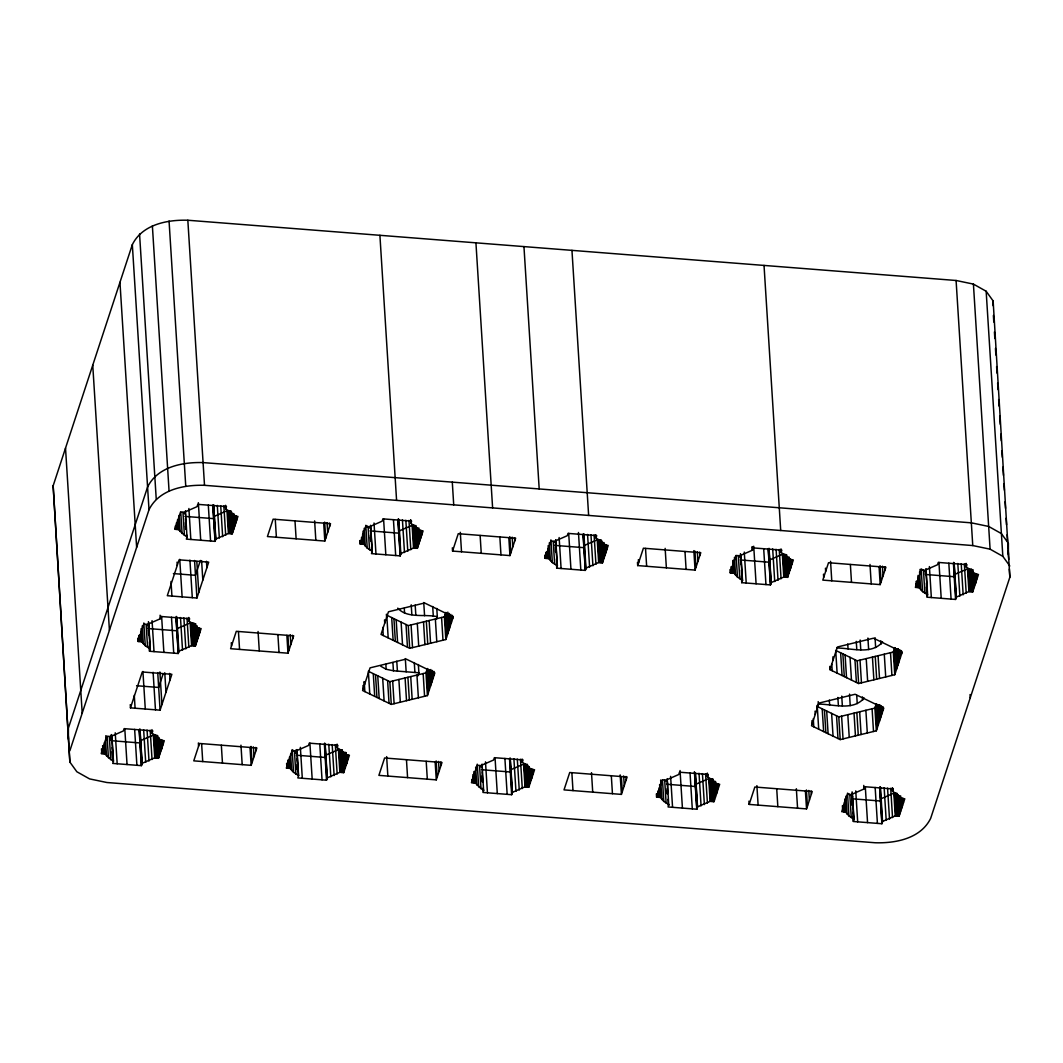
<?xml version="1.0" encoding="UTF-8"?>
<svg xmlns="http://www.w3.org/2000/svg" width="1063" height="1063" viewBox="0 0 1063 1063"><rect width="100%" height="100%" fill="white"/><g stroke="black" fill="none" stroke-linecap="round" stroke-linejoin="round"><path stroke-width="1.5" d="M53.15 485.778L132.33 244.649C142.283 224.426 167.29 219.616 187.832 220.24L956.089 280.486L973.416 284.1L986.158 291.249L993.134 300.949L1009.85 577.236L930.67 818.351C920.717 838.574 895.724 843.384 875.168 842.76L106.911 782.514L89.584 778.9L76.842 771.751L69.866 762.065L53.15 485.778L69.866 762.065M69.826 750.85L149.006 509.722C158.958 489.498 183.965 484.688 204.508 485.313L972.765 545.558L990.091 549.172L1002.834 556.321L1009.81 566.008M149.524 651.26L150.295 648.922L145.259 645.693L141.871 641.746L138.031 641.441L143.744 624.061L147.571 624.353L160.181 618.812L160.938 616.487L189.639 618.746L188.869 621.071L193.904 624.3L197.293 628.26L201.133 628.565L195.419 645.945L191.579 645.64L178.983 651.181L178.225 653.506L149.524 651.26L149.325 648.018M111.389 740.326L112.027 738.36L109.33 736.845L110.751 759.567L113.462 761.081L112.691 763.407L141.392 765.652L142.15 763.327L139.997 729.072M148.222 628.18L148.86 626.213L146.149 624.699L147.584 647.42M185.573 514.426L182.982 512.552L184.417 535.26L187.115 536.775L186.357 539.114L215.045 541.359L215.816 539.034L213.663 504.766M130.47 707.852L142.256 671.975L171.874 674.301L160.088 710.177L130.47 707.852L130.271 704.61M163.038 674.141L158.666 687.455L136.582 685.728M200.376 560.453L195.499 575.309L173.415 573.582M142.15 763.327L154.746 757.786L158.586 758.092L161.47 749.322L164.3 740.712L160.46 740.406L157.085 736.446L152.049 733.218L152.806 730.892L124.119 728.647L123.348 730.959L110.751 736.513L106.911 736.207L101.198 753.587L105.051 753.893L110.751 759.567M215.816 539.034L228.412 533.493L232.252 533.799L235.136 525.016L237.953 516.405L234.126 516.113L230.737 512.153L225.701 508.911L226.472 506.599L197.771 504.34L197.014 506.666L184.404 512.207L180.577 511.914L174.864 529.294L178.704 529.6L184.417 535.26M196.921 598.031L208.707 562.141L179.089 559.829L167.303 595.705L196.921 598.031L194.556 560.467M251.16 765.347L256.861 747.967L199.472 743.462L193.772 760.856L251.16 765.347L250.031 747.502M287.98 653.2L293.694 635.82L236.305 631.316L230.591 648.696L287.98 653.2L286.864 635.355M324.813 541.054L330.527 523.674L273.138 519.169L267.424 536.549L324.813 541.054L323.697 523.195M372.249 551.298L367.213 548.07L363.838 544.11L359.985 543.818L365.699 526.424L369.539 526.73L382.135 521.189L382.893 518.864L411.594 521.109L410.836 523.434L415.872 526.663L419.247 530.623L423.087 530.929L417.374 548.309L413.534 548.016L400.937 553.544L400.18 555.883L371.479 553.624L372.249 551.298L370.615 525.281M296.949 749.574L298.583 775.591L297.826 777.93L326.514 780.176L327.284 777.85L325.132 743.582M327.284 777.85L339.868 772.309L343.721 772.615L349.421 755.222L345.595 754.929L342.206 750.97L337.17 747.741L337.928 745.415L309.24 743.157L308.483 745.482L295.873 751.023L292.033 750.73L286.332 768.111L290.172 768.416L293.561 772.363L298.583 775.591M452.559 551.072L458.259 533.692L515.648 538.184L509.948 555.577L452.559 551.072L452.346 547.83M417.852 675.935L418.888 672.786L418.37 664.534M436.468 619.251L437.305 616.713L436.787 608.461M427.406 695.601L434.847 672.945L406.172 659.073L370.044 667.856L362.603 690.525L391.277 704.397L427.406 695.601L425.971 672.879L427.406 668.507M445.822 639.527L453.263 616.859L424.589 602.987L388.46 611.783L381.019 634.438L409.693 648.31L445.822 639.527L444.387 616.806L445.822 612.434M436.282 779.87L441.995 762.49L384.607 757.985L378.893 775.365L436.282 779.87L435.152 762.025M557.371 565.822L552.348 562.579L548.96 558.633L545.12 558.327L550.82 540.947L554.66 541.253L567.27 535.699L568.027 533.387L596.715 535.632L595.958 537.958L600.994 541.187L604.382 545.146L608.209 545.452L602.508 562.832L598.655 562.526L586.072 568.067L585.301 570.393L556.613 568.147L557.371 565.822L555.736 539.805M482.164 767.765L479.572 765.878L481.008 788.6L483.718 790.115L482.947 792.44L511.648 794.699L512.406 792.36L510.253 758.105M555.298 545.067L555.949 543.1L553.238 541.585L554.673 564.307M512.406 792.36L525.002 786.833L528.843 787.125L534.556 769.745L530.716 769.439L527.328 765.48L522.292 762.251L523.062 759.925L494.361 757.68L493.604 760.005L480.994 765.546L477.167 765.24L471.454 782.634L475.294 782.926L481.008 788.6M637.68 565.582L643.394 548.202L700.783 552.707L695.069 570.087L637.68 565.582L637.481 562.34M621.403 794.393L627.117 777L569.728 772.509L564.015 789.889L621.403 794.393L620.181 774.914M660.429 797.449L656.589 797.144L662.289 779.764L666.129 780.069L678.726 774.515L679.496 772.203L708.184 774.449L707.427 776.774L712.462 780.003L715.851 783.963L719.678 784.268L713.964 801.648L710.124 801.343L697.541 806.883L696.77 809.209L668.082 806.963L668.84 804.638L663.804 801.409L660.429 797.449L659.605 784.467M741.735 582.67L742.505 580.332L737.47 577.103L734.081 573.143L730.241 572.851L735.955 555.471L739.782 555.763L752.391 550.222L753.149 547.897L781.85 550.156L781.079 552.468L786.115 555.71L789.503 559.669L793.343 559.962L787.63 577.355L783.79 577.05L771.193 582.577L770.436 584.916L741.735 582.67L741.443 575.814M749.149 804.412L754.85 787.019L812.238 791.523L806.538 808.903L749.149 804.412L748.937 801.157M829.951 669.65L837.392 646.995L873.52 638.199L902.195 652.071L894.754 674.739L858.625 683.522L829.951 669.65L829.751 666.408M880.191 584.61L885.904 567.23L828.515 562.726L822.802 580.106L880.191 584.61L879.074 566.752M876.337 730.812L883.778 708.144L855.104 694.272L818.975 703.068L811.534 725.723L840.208 739.596L876.337 730.812L874.902 708.091L876.337 703.719M894.754 674.739L893.319 652.018L894.754 647.646M851.888 798.393L852.539 796.426L847.503 793.197L848.938 815.919L853.961 819.148L853.204 821.486L881.891 823.732L882.662 821.407L895.259 815.866L899.099 816.171L904.799 798.778L900.972 798.486L897.584 794.526L892.548 791.284L892.349 788.042M848.938 815.919L845.55 811.973L841.71 811.667L847.424 794.287L851.25 794.579L863.86 789.038L864.618 786.713L893.319 788.972L892.548 791.284M925.993 568.838L927.627 594.855L926.856 597.18L955.557 599.439L956.328 597.1L954.162 562.845M956.328 597.1L968.911 591.56L972.751 591.865L978.465 574.485L974.625 574.179L971.25 570.22L966.214 566.991L966.971 564.666L938.284 562.42L937.513 564.745L924.916 570.286L921.076 569.981L915.376 587.361L919.216 587.666L922.591 591.626L927.627 594.855M420.257 539.539L419.646 529.799M605.379 554.062L604.767 544.322M531.726 778.355L531.115 768.615M901.982 807.402L901.371 797.662M836.647 648.031C851.211 647.885 871.554 655.326 882.569 641.893M818.231 704.105C832.794 703.972 853.151 711.399 864.153 697.979M232.252 533.799L230.817 511.077L226.977 510.772L214.381 516.312L213.623 518.638L184.922 516.392M194.821 645.892L193.386 623.17L190.144 622.918L177.561 628.459L176.79 630.784L148.102 628.539M416.776 548.269L415.341 525.547L412.099 525.295L399.515 530.822L398.745 533.161L370.057 530.902M157.988 758.039L156.567 735.33L153.311 735.065L140.728 740.605L139.957 742.944L112.758 740.805M602.508 562.832L601.073 540.11L597.233 539.805L584.637 545.346L583.879 547.671L555.178 545.425M343.11 772.562L341.688 749.84L338.446 749.588L325.849 755.129L325.092 757.454L296.391 755.208M787.63 577.355L786.195 554.634L782.355 554.328L769.771 559.869L769.001 562.194L740.3 559.949M528.245 787.085L526.81 764.363L523.567 764.111L510.984 769.639L510.213 771.977L481.526 769.718M970.838 591.719L969.403 568.997L967.489 568.851L954.893 574.379L954.122 576.717L925.435 574.458L926.192 572.133L921.169 568.904L922.591 591.626M713.964 801.648L712.542 778.927L708.702 778.621L696.106 784.162L695.335 786.487L666.647 784.242M898.501 816.118L897.066 793.397L893.824 793.144L881.227 798.685L880.47 801.01L851.769 798.765M388.194 637.906L386.759 615.198L408.272 625.602L444.387 616.806M369.778 693.993L368.343 671.271L389.855 681.675L425.971 672.879M837.126 673.118L835.691 650.397L857.203 660.801L893.319 652.018M818.709 729.191L817.274 706.47L838.787 716.874L874.902 708.091M397.761 608.142C407.381 618.879 424.708 613.763 437.305 616.713M380.82 666.262L386.161 669.265L393.43 670.78L418.888 672.786M367.213 548.07L365.792 525.348L370.814 528.577L371.146 541.107M293.561 772.363L292.126 749.641L297.042 753.242L296.829 749.947M993.387 315.459L993.799 322.062M994.423 331.948L994.835 338.539M995.46 348.438L995.872 355.029M996.602 366.576L997.014 373.166M997.639 383.052L998.051 389.656M998.675 399.542L999.087 406.132M999.712 416.032L1000.23 424.27M1000.854 434.169L1001.266 440.76M1001.891 450.646L1002.303 457.249M1002.927 467.135L1003.445 475.374M1003.964 483.625L1004.376 490.216M1005.106 501.763L1005.518 508.353M1006.143 518.239L1006.555 524.843M1007.179 534.729L1007.591 541.319M1008.216 551.219L1008.721 559.377M1009.345 569.117L1009.85 577.236M986.158 291.249L1002.834 556.321M973.416 284.1L990.091 549.172M976.751 573.914L977.056 578.777M975.568 573.621L976.086 581.74M975.023 573.356L975.582 583.268L974.97 573.528M956.089 280.486L972.765 545.558M974.426 573.249L975.143 584.61M973.044 569.715L974.173 587.56M971.874 569.423L973.203 590.523M971.33 569.143L972.751 591.865M970.732 569.104L972.153 591.825M968.087 568.891L969.509 591.613M967.489 568.851L968.911 591.56M966.121 563.377L966.333 566.632M966.001 563.749L966.214 566.991M964.354 563.975L966.201 593.287M970.054 694.551L970.253 697.793M961.218 563.842L963.171 594.802M957.803 563.47L959.862 596.077M954.043 563.204L956.208 597.472M953.684 562.354L955.943 598.27M953.418 563.164L955.557 599.439M948.821 563.177L951.079 599.08M938.948 562.393L941.207 598.31M929.394 566.566L931.347 597.539M925.873 569.197L927.308 591.971M925.607 569.994L925.82 573.302M926.431 583.029L927.242 596.024M925.341 570.804L925.554 574.1M926.365 587.082L926.67 591.945M923.495 570.618L924.916 593.34M919.987 569.449L920.186 572.705M919.561 571.867L920.678 589.726M918.498 576.305L919.216 587.666M918.02 575.428L918.219 578.671M918.1 579.508L918.618 587.626M916.877 581.023L917.289 587.52M916.054 581.408L916.266 584.65M915.761 584.172L915.974 587.414M901.411 650.596L901.61 653.838M899.816 649.626L900.334 657.731M898.235 648.656L899.046 661.638M897.544 648.802L898.474 663.405M896.866 648.948L897.89 665.172M895.285 647.965L896.614 669.065M893.903 650.237L895.325 672.959M903.085 798.22L903.391 803.083M901.916 797.928L902.421 806.033M900.667 795.921L901.477 808.903M890.502 652.695L891.923 675.417M899.484 795.629L900.507 811.866M884.801 566.699L885.014 569.941M898.315 795.35L899.537 814.816M897.77 795.071L899.099 816.171M882.436 566.18L883.047 575.92M895.75 793.29L897.172 816.012M880.071 565.662L881.081 581.886M894.421 793.197L895.857 815.919M893.824 793.144L895.259 815.866M884.283 654.21L885.718 676.932M892.468 787.683L892.668 790.925M890.701 788.281L892.535 817.593M880.842 640.83L881.054 644.125M882.994 706.669L883.194 709.911M887.565 788.135L889.505 819.108M878.078 655.725L879.513 678.446M881.4 705.699L881.918 713.818M879.819 704.729L880.642 717.711M875.035 637.654L875.646 647.54M879.141 704.875L880.058 719.478M869.999 564.426L871.222 583.906M884.15 787.763L886.197 820.384M875.261 656.403L876.683 679.124M878.45 705.021L879.473 721.245M876.869 704.051L878.197 725.139M872.444 657.093L873.866 679.815M875.487 706.324L876.909 729.032M880.509 787.138L882.542 821.765M880.018 786.66L882.277 822.563M879.752 787.457L882.011 823.373M879.633 787.829L881.891 823.732M867.913 638.039L868.644 649.586M872.085 708.769L873.507 731.49M875.155 787.47L877.413 823.387M866.225 658.608L867.66 681.33M865.88 710.283L867.302 733.005M860.153 640.032L860.778 649.918M860.02 660.123L861.455 682.831M862.425 696.903L862.638 700.198M856.273 641.361L856.791 649.599M865.295 786.7L867.554 822.603M857.203 660.801L858.625 683.522M850.373 564.506L851.503 582.351M859.661 711.798L861.096 734.52M863.767 785.424L863.86 789.038M854.958 659.724L856.393 682.446M856.725 695.375L857.243 703.626M856.844 712.489L858.279 735.197M854.027 713.167L855.449 735.888M850.028 657.333L851.463 680.054M847.743 643.979L848.048 648.922M855.742 790.872L857.682 821.832M849.51 694.126L850.227 705.659M845.098 654.954L846.533 677.676M847.809 714.681L849.244 737.403M852.327 793.131L853.961 819.148M852.101 791.855L853.841 819.52M851.955 794.3L852.672 805.714M853.071 812.198L853.589 820.317M842.866 653.865L844.288 676.586M851.995 800.014L852.3 804.89M853.018 816.251L853.323 821.114M851.981 802.007L852.181 805.249M849.829 794.925L851.264 817.646M840.62 652.788L842.055 675.51M841.737 696.106L842.361 705.991M841.604 716.196L843.039 738.918M845.896 796.174L847.025 814.019M830.548 561.33L831.771 580.81M844.74 798.991L845.55 811.973M837.87 697.434L838.388 705.686M844.341 802.18L844.952 811.919M838.787 716.874L840.208 739.596M843.225 805.329L843.637 811.813M832.887 656.841L833.1 660.096M842.401 805.701L842.6 808.956M836.541 715.798L837.976 738.519M831.784 664.242L832.196 670.74M825.459 568.174L825.659 571.416M823.493 574.14L823.692 577.395M831.611 713.406L833.047 736.128M829.326 700.052L829.632 704.995M826.682 711.027L828.117 733.749M824.45 709.938L825.871 732.659M822.204 708.862L823.639 731.583M818.191 701.593L818.404 704.835M816.915 705.487L817.115 708.729M815.055 711.147L815.255 714.402M813.275 718.694L813.78 726.813M811.919 720.714L812.119 723.956M811.149 790.992L811.348 794.247M808.77 790.473L809.395 800.213M806.405 789.968L807.428 806.192M791.616 559.39L791.922 564.267M805.409 791.058L806.538 808.903M790.447 559.111L790.952 567.217M789.902 558.846L790.46 568.745L789.849 559.005M789.198 557.105L790.008 570.087M788.015 556.813L789.038 573.05M786.74 554.913L788.068 576M785.597 554.58L787.032 577.302M784.281 554.474L785.703 577.196M782.953 554.368L784.388 577.089M782.355 554.328L783.79 577.05M764.031 265.431L780.707 530.503M796.346 788.733L797.569 808.199M780.999 548.867L781.079 552.468M779.232 549.465L781.079 578.777M776.096 549.319L778.036 580.292M772.681 548.946L774.728 581.567M769.041 548.322L771.193 582.577M768.921 548.681L771.074 582.949M768.655 549.491L770.808 583.746M768.297 548.641L770.555 584.544M768.177 549L770.436 584.916M763.686 548.654L765.945 584.557M776.721 788.799L777.837 806.658M753.72 546.236L756.085 583.786M752.298 546.608L752.511 549.863M752.192 546.98L752.391 550.222M744.273 552.056L746.213 583.016M756.883 785.637L758.118 805.116M740.858 554.315L742.505 580.332M740.738 554.687L742.386 580.704M740.38 553.836L740.991 563.642M741.403 570.14L742.12 581.501M740.738 564.453L741.07 557.61L738.36 556.108L739.795 578.817M736.141 556.002L737.47 577.103M734.44 557.357L735.556 575.203M733.271 560.161L734.081 573.143M732.899 560.905L733.098 564.161M732.872 563.363L733.483 573.103M731.756 566.513L732.168 572.997M730.932 566.885L731.131 570.127M730.64 569.648L730.839 572.891M730.042 569.609L730.241 572.851M717.963 783.697L718.269 788.56M716.781 783.404L717.299 791.523M716.183 783.311L716.794 793.038M715.532 781.398L716.356 794.393M714.363 781.119L715.386 797.343M699.68 552.175L699.879 555.418M713.087 779.206L714.416 800.306M711.944 778.887L713.366 801.595M697.315 551.657L697.926 561.397M710.615 778.78L712.051 801.502M694.936 551.139L695.959 567.376M709.3 778.674L710.722 801.396M708.702 778.621L710.124 801.343M693.847 550.621L695.069 570.087M707.333 773.16L707.546 776.402M707.214 773.532L707.427 776.774M705.566 773.758L707.413 803.07M702.43 773.625L704.384 804.585M684.984 551.538L686.1 569.383M699.029 773.253L701.075 805.86M695.375 772.628L697.541 806.883M695.255 772.987L697.421 807.242M695.003 773.784L697.155 808.053M694.631 772.934L696.89 808.85M694.405 771.658L696.77 809.209M690.033 772.947L692.292 808.863M680.054 770.529L682.419 808.093M665.146 548.362L666.368 567.841M670.607 776.349L672.56 807.309M667.205 778.621L668.72 804.997M667.644 792.812L667.418 781.916L664.707 780.401L666.129 803.123M668.056 799.31L668.454 805.794M667.072 788.746L667.378 793.623M667.059 790.739L667.258 793.981M662.488 780.308L663.804 801.409M660.668 780.029L661.904 799.509M645.52 548.442L646.649 566.287M659.219 787.67L659.831 797.396M658.09 790.806L658.502 797.303M656.974 793.955L657.186 797.197M656.376 793.902L656.589 797.144M638.371 559.63L638.571 562.872M626.027 776.482L626.227 779.724M623.649 775.963L624.26 785.703M621.377 777.066L622.307 791.669M606.495 544.881L606.8 549.744M605.325 544.588L605.83 552.707M604.076 542.582L604.887 555.564M602.894 542.303L603.917 558.527M601.618 540.389L602.947 561.49M600.475 540.057L601.897 562.779M599.147 539.964L600.582 562.686M597.831 539.858L599.266 562.579M597.233 539.805L598.655 562.526M611.318 775.831L612.447 793.689M595.758 534.702L595.958 537.958M594.097 534.941L595.944 564.254M590.962 534.809L592.915 565.768M571.96 250.363L588.636 515.435M587.56 534.437L589.606 567.044M583.919 533.799L585.952 568.426M583.534 534.968L585.686 569.236M583.162 534.118L585.421 570.034M583.042 534.49L585.301 570.393M578.458 532.483L580.823 570.047M591.493 772.668L592.716 792.134M568.692 533.36L570.951 569.276M559.138 537.533L561.091 568.492M571.867 772.735L572.984 790.593M555.617 540.163L557.251 566.18M555.564 544.256L556.069 552.375M556.481 558.872L556.985 566.978M555.404 546.688L555.59 551.923M556.52 564.533L556.733 567.775M550.913 539.871L552.348 562.579M549.305 542.834L550.435 560.693M548.149 545.651L548.96 558.633M547.751 548.84L548.362 558.58M546.634 551.989L547.033 558.487M545.811 552.361L546.01 555.617M545.518 555.125L545.718 558.381M544.907 555.085L545.12 558.327M523.953 246.603L539.193 488.953M532.829 769.174L533.134 774.05M531.659 768.881L532.164 777M530.517 768.509L531.234 779.87M529.241 766.596L530.251 782.833M514.558 537.652L514.758 540.908M528.059 766.317L529.281 785.783M527.407 764.403L528.843 787.125M512.18 537.147L512.791 546.874M525.494 764.257L526.916 786.979M509.815 536.629L510.838 552.853M524.165 764.151L525.6 786.872M523.567 764.111L525.002 786.833M508.818 537.719L509.948 555.577M522.092 759.009L522.292 762.251M520.445 759.234L522.292 788.56M517.309 759.102L519.249 790.061M499.849 537.014L500.979 554.873M513.894 758.73L515.954 791.337M510.134 758.464L512.286 792.732M509.868 759.274L512.021 793.53M509.509 758.424L511.648 794.699M475.932 242.829L492.607 507.901M504.898 758.437L507.157 794.34M495.039 757.667L497.298 793.569M480.131 535.473L481.247 553.318M485.485 761.839L487.439 792.799M482.084 764.098L483.599 790.473M482.11 771.804L482.722 781.544M483.134 788.028L483.333 791.284M482.044 775.857L482.456 782.341M482.031 777.837L482.23 781.079M477.247 764.164L478.682 786.886M475.653 767.141L476.769 784.986M460.292 532.297L461.515 551.777M474.59 771.565L475.294 782.926M473.978 771.525L474.696 782.886M472.862 774.661L473.38 782.78M471.852 779.431L472.052 782.674M452.293 482.137L453.715 504.859M452.479 615.384L452.679 618.639M450.885 614.414L451.403 622.533M449.304 613.444L450.114 626.426M448.613 613.59L449.543 628.193M447.829 612.115L448.958 629.96M446.354 612.766L447.682 633.867M444.972 615.039L446.394 637.76M441.57 617.497L442.992 640.218M435.352 618.998L436.787 641.72M432.694 606.508L433.319 616.394M440.893 761.958L441.092 765.201M434.063 671.457L434.262 674.713M438.527 761.44L439.139 771.18M432.468 670.487L432.986 678.606M429.146 620.513L430.581 643.235M430.887 669.517L431.698 682.499M436.149 760.922L437.172 777.159M421.373 530.357L421.679 535.234M430.209 669.663L431.126 684.266M429.518 669.81L430.542 686.047M426.329 621.204L427.751 643.926M420.191 530.065L420.709 538.184M418.942 528.072L419.765 541.054M423.738 602.522L424.575 615.703M427.937 668.84L429.266 689.94M417.772 527.779L418.795 544.004M423.512 621.882L424.934 644.603M426.555 671.112L427.977 693.833M416.59 527.487L417.812 546.967M415.952 525.587L417.374 548.309M414.025 525.441L415.46 548.163M423.154 673.57L424.575 696.292M412.71 525.335L414.132 548.056M412.099 525.295L413.534 548.016M426.197 761.321L427.313 779.166M410.743 519.82L410.956 523.076M417.294 623.396L418.729 646.118M410.624 520.192L410.836 523.434M415.195 605.126L415.819 615.025M408.976 520.418L410.823 549.73M416.948 675.085L418.37 697.793M405.84 520.285L407.793 551.245M411.222 604.82L411.846 614.706M414.291 662.581L414.902 672.467M411.089 624.911L412.524 647.633M402.425 519.913L404.485 552.521M408.272 625.602L409.693 648.31M410.73 676.586L412.165 699.308M406.026 624.513L407.461 647.234M398.784 519.289L400.817 553.916M404.272 608.249L404.578 613.192M398.306 518.797L400.565 554.713M398.04 519.608L400.299 555.511M407.913 677.277L409.348 699.999M379.903 235.308L396.579 500.367M397.921 519.966L400.18 555.883M405.322 658.595L406.159 671.789M405.096 677.968L406.518 700.676M401.096 622.134L402.532 644.842M393.43 519.621L395.688 555.524M406.465 759.766L407.581 777.624M396.167 619.742L397.602 642.464M398.877 679.47L400.313 702.191M396.778 661.199L397.403 671.098M393.935 618.666L395.356 641.374M391.689 617.576L393.124 640.298M392.911 662.541L393.43 670.78M383.57 518.837L385.829 554.753M392.672 680.984L394.107 703.706M386.401 614.201L386.6 617.444M389.855 681.675L391.277 704.397M384.54 619.862L384.74 623.117M387.61 680.586L389.045 703.307M385.856 664.322L386.161 669.265M382.746 627.409L383.265 635.528M374.017 523.009L375.97 553.982M382.68 678.207L384.115 700.929M386.64 756.604L387.862 776.07M370.495 525.64L372.13 551.657M371.558 547.591L371.864 552.468M370.482 535.407L370.788 540.283M370.456 537.4L370.668 540.642M377.75 675.816L379.185 698.537M368.117 527.062L369.539 549.784M375.518 674.739L376.94 697.461M364.184 528.311L365.3 546.169M373.272 673.65L374.708 696.371M363.014 531.128L363.838 544.11M362.616 534.33L363.227 544.07M361.5 537.466L361.912 543.964M360.384 540.615L360.596 543.857M359.786 540.562L359.985 543.818M364.264 681.609L364.463 684.851M364.237 681.861L364.848 691.601M362.988 685.502L363.187 688.744M347.707 754.664L348.013 759.527M346.538 754.371L347.043 762.477M345.887 752.484L346.538 764.005L345.834 752.644M345.289 752.365L346.1 765.347M344.106 752.086L345.13 768.31M329.424 523.142L329.636 526.384M342.937 751.793L344.16 771.26M342.286 749.893L343.721 772.615M327.059 522.624L327.67 532.364M340.359 749.734L341.794 772.456M339.044 749.641L340.479 772.363M324.68 522.106L325.703 538.33M338.446 749.588L339.868 772.309M337.091 744.127L337.17 747.741M335.31 744.725L337.157 774.037M332.174 744.578L334.127 775.552M328.773 744.206L330.819 776.827M314.621 520.87L315.844 540.349M325.012 743.954L327.165 778.209M324.64 743.103L326.899 779.006M324.374 743.901L326.514 780.176M319.777 743.914L322.036 779.83M309.904 743.143L312.177 779.046M294.996 520.95L296.125 538.808M300.364 747.316L302.304 778.275M292.604 635.289L292.803 638.531M290.226 634.77L290.837 644.51M297.135 754.863L298.464 775.963M297.082 758.916L297.693 768.642M296.205 749.893L296.404 753.189M297.122 764.576L297.427 769.453M296.085 750.265L296.285 753.561M297.108 766.569L297.308 769.811M287.953 635.887L288.884 650.49M294.451 751.368L295.886 774.09M290.624 754.238L291.647 770.462M275.264 519.408L276.393 537.253M289.455 757.055L290.172 768.416M289.056 760.244L289.574 768.363M287.741 760.151L288.246 768.257M286.625 763.287L286.93 768.164M277.895 634.651L279.024 652.496M258.07 631.475L259.292 650.955M255.771 747.435L255.97 750.691M253.393 746.917L254.004 756.657M251.027 746.412L252.051 762.636M236.238 515.834L236.544 520.711M235.069 515.555L235.574 523.66M234.524 515.289L235.082 525.188M233.82 513.549L234.631 526.53M232.638 513.256L233.661 529.494M231.362 511.356L232.691 532.443M238.444 631.555L239.56 649.4M230.219 511.024L231.654 533.746M228.904 510.918L230.326 533.639M227.575 510.825L229.01 533.533M226.977 510.772L228.412 533.493M240.969 745.176L242.191 764.642M225.622 505.31L225.821 508.552M225.502 505.669L225.701 508.911M223.855 505.908L225.688 535.221M231.282 642.743L231.482 645.985M220.719 505.762L222.659 536.735M217.304 505.39L219.35 538.011M213.543 505.138L215.696 539.393M213.278 505.935L215.43 540.19M212.906 505.084L215.164 541.001M212.786 505.443L215.045 541.359M208.308 505.098L210.567 541.001M221.343 745.256L222.459 763.101M187.832 220.24L204.508 485.313M206.461 561.264L206.873 567.748M198.343 502.679L200.708 540.23M201.585 560.613L202.82 580.092M196.814 561.463L198.768 592.423M199.406 627.994L199.711 632.857M198.236 627.702L198.741 635.82M197.691 627.436L198.25 637.335M196.987 625.695L197.811 638.677M188.895 508.499L190.835 539.459M195.712 623.782L196.828 641.64M169.057 221.024L185.746 486.097M194.529 623.503L195.858 644.603M193.984 623.224L195.419 645.945M201.611 743.701L202.727 761.56M189.932 560.108L192.297 597.672M185.48 510.758L186.995 537.147M185.507 518.465L186.131 528.205M186.53 534.702L186.743 537.944M192.071 623.077L193.493 645.786M185.454 522.518L185.866 529.002M185.533 526.119L185.746 529.374M198.382 742.944L198.582 746.186M190.742 622.971L192.177 645.693M190.144 622.918L191.579 645.64M188.789 617.457L188.988 620.699M188.669 617.816L188.869 621.071M180.763 512.446L182.092 533.546M187.022 618.055L188.869 647.367M179.155 515.422L180.179 531.646M178.092 519.86L178.704 529.6M183.886 617.922L185.826 648.882M177.494 519.807L178.106 529.547M179.753 559.311L182.118 596.875M176.378 522.956L176.79 529.44M175.262 526.092L175.461 529.334M177.043 562.181L177.242 565.423M180.471 617.537L182.53 650.157M152.381 225.874L169.057 490.933M176.83 616.912L178.863 651.539M176.338 616.434L178.597 652.337M176.086 617.231L178.345 653.147M175.966 617.603L178.225 653.506M171.01 581.461L171.927 596.077M171.475 617.244L173.734 653.16M169.628 673.411L170.04 679.908M139.559 234.006L156.234 499.065M161.616 616.474L163.875 652.376M164.765 672.759L165.987 692.239M160.101 615.211L160.181 618.812M159.888 671.962L161.935 704.57M132.33 244.649L149.006 509.722M162.586 740.14L162.891 745.004M157.736 672.627L160.088 710.177M161.403 739.848L161.921 747.967M160.858 739.582L161.47 749.322M160.805 739.755L161.417 749.481M160.261 739.476L160.978 750.837M152.062 620.646L154.015 651.606M158.985 737.563L160.008 753.787M157.709 735.649L159.038 756.75M153.099 672.254L155.464 709.818M157.165 735.37L158.586 758.092M148.661 622.905L150.295 648.922M148.435 621.629L150.175 649.294M148.275 624.074L148.886 633.867M149.391 641.972L149.91 650.091M155.238 735.224L156.673 757.946M148.315 629.801L148.621 634.664M149.338 646.025L149.644 650.888M153.922 735.118L155.344 757.839M153.311 735.065L154.746 757.786M151.956 729.603L152.049 733.218M143.824 622.984L145.259 645.693M150.189 730.201L152.036 759.514M142.229 625.948L143.346 643.793M119.96 282.333L136.635 547.392M141.06 628.764L141.871 641.746M147.053 730.068L149.006 761.028M140.661 631.954L141.273 641.693M142.92 671.457L145.286 709.021M139.545 635.103L139.957 641.587M138.722 635.475L138.921 638.73M138.429 638.238L138.628 641.494M143.638 729.696L145.697 762.304M137.831 638.199L138.031 641.441M139.878 729.431L142.03 763.686M139.612 730.228L141.778 764.496M139.253 729.391L141.512 765.294M139.133 729.75L141.392 765.652M134.283 695.242L135.094 708.224M134.642 729.391L136.901 765.307M124.783 728.62L127.042 764.536M92.747 365.22L109.423 630.279M115.229 732.792L117.182 763.765M111.828 735.065L113.462 761.081M111.708 735.423L113.342 761.44M111.336 734.573L111.655 739.516M112.16 747.634L112.771 757.374M111.07 735.383L111.27 740.685M112.107 751.687L112.505 758.171M107.097 736.752L108.426 757.853M105.822 735.676L106.021 738.931M105.503 739.715L106.513 755.952M104.333 742.532L105.051 753.893M103.935 745.734L104.44 753.84M102.619 745.628L103.124 753.747M101.503 748.764L101.809 753.64M65.521 448.094L82.196 713.167M68.444 739.343L68.391 728.128L147.584 487C157.537 466.777 182.53 461.967 203.086 462.591L971.343 522.837L988.67 526.451L1001.412 533.599L1008.388 543.286L1008.415 554.514M993.134 300.949L993.148 305.745"/></g></svg>
